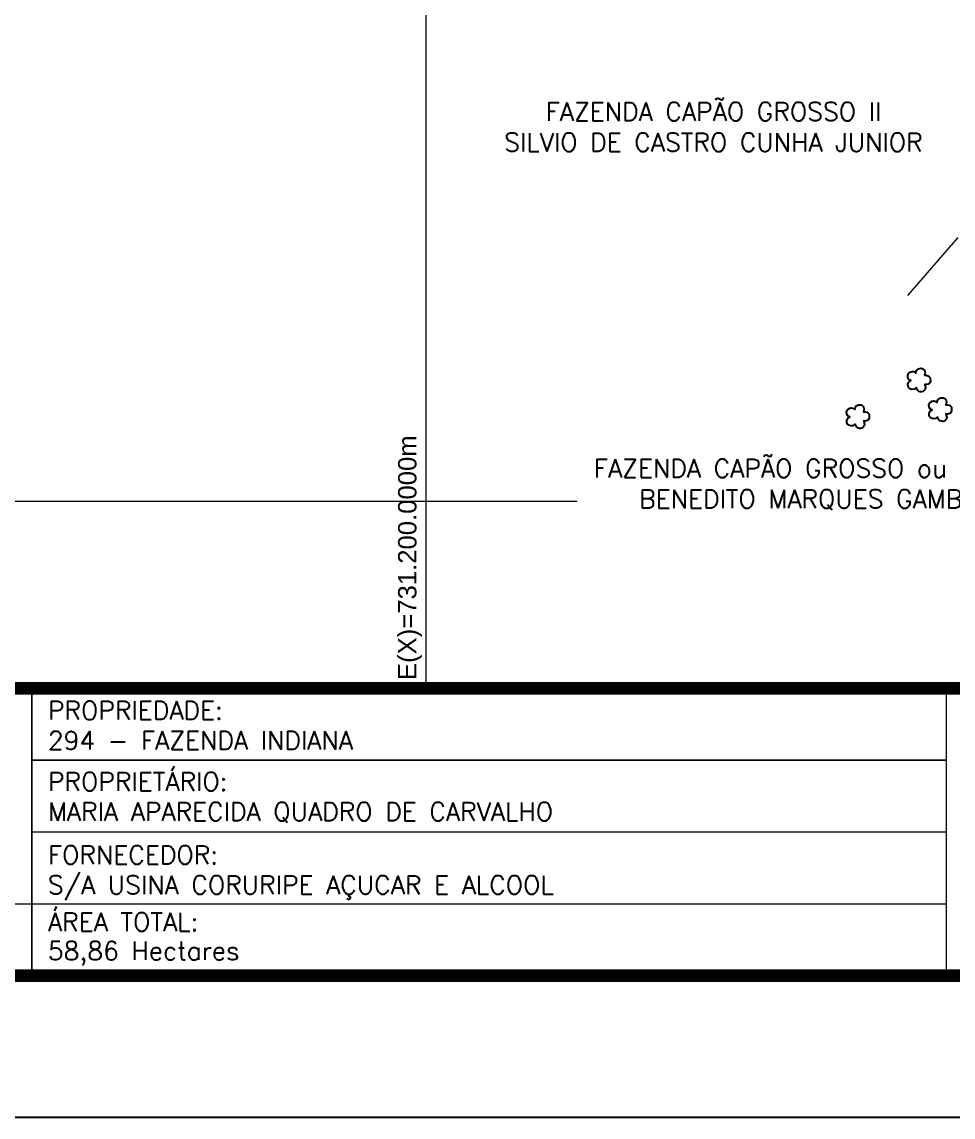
# Model space of a CAD drawing. Extents: x 728964 to 733419, y 7820946 to 7824096.
# Drawn here: x 730771 to 731759, y 7820946 to 7822109 of the extents above; entities that cross this region are included whole.
import ezdxf
from ezdxf.enums import TextEntityAlignment as Align

# ---------------------------------------------------------------- set-up
doc = ezdxf.new("R2010")
doc.units = 0
doc.header["$MEASUREMENT"] = 0
doc.linetypes.add('CONTINUO', pattern=[0])
doc.linetypes.add('LIN0', pattern=[0])
doc.layers.add('MALHA', color=8, linetype='Continuous', lineweight=9)
doc.layers.add('TEXTO_DIVERSOS', color=7, linetype='Continuous', lineweight=5)
for name, color, linetype in [('MARGEM', 7, 'CONTINUO'), ('SIMBOLO ARVORE', 118, 'Continuous'), ('TEXTO CONFORNTANTES', 7, 'Continuous')]:
    doc.layers.add(name, color=color, linetype=linetype)
doc.styles.add('SIMPLEX', font='simplex', dxfattribs={"height": 0.2})
doc.styles.get("Standard").update_dxf_attribs({"font": 'arial.ttf'})

msp = doc.modelspace()

# ---------------------------------------------------------------- linework, layer by layer
at = {"layer": 'MALHA', "color": 8}
for p, q in [((731200, 7821401.4), (731200, 7823946.5)), ((729114.3, 7821600), (731359.9, 7821600))]:
    msp.add_line(p, q, dxfattribs=at)
at = {"layer": 'MARGEM', "color": 174, "linetype": 'LIN0', "flags": 128}
msp.add_lwpolyline([(733419.3, 7824096.5), (728964.3, 7824096.5), (728964.3, 7820946.5), (733419.3, 7820946.5)], close=True, dxfattribs=at)
at = {"layer": 'MARGEM', "color": 174, "linetype": 'LIN0', "const_width": 13.6, "flags": 128}
for points in [[(733269.3, 7823946.5), (729114.3, 7823946.5), (729114.3, 7821096.5), (733269.3, 7821096.5)], [(730419.3, 7821401.4), (733269.3, 7821401.4), (733269.3, 7821096.5), (730419.3, 7821096.5)]]:
    msp.add_lwpolyline(points, close=True, dxfattribs=at)
at = {"layer": 'MARGEM', "color": 174, "linetype": 'LIN0', "flags": 128}
for points, const_width in [([(730781.7, 7821401.4), (730781.7, 7821096.5)], 1.51), ([(730781.7, 7821401.4), (730781.7, 7821099.3)], 1.5), ([(731751.5, 7821401.4), (731751.5, 7821100.2)], 1.51), ([(730781.7, 7821325.2), (731751.5, 7821325.2)], 1.51), ([(730781.7, 7821249), (731751.5, 7821249)], 1.51), ([(730419.3, 7821172.7), (731751.5, 7821172.7)], 1.51)]:
    msp.add_lwpolyline(points, dxfattribs=dict(at, const_width=const_width))
at = {"layer": 'SIMBOLO ARVORE', "linetype": 'CONTINUO'}
for points in [[(731719.8, 7821720.7, 0), (731717.7, 7821718.9, 0), (731714.9, 7821718.5, 0), (731712.9, 7821719.3, 0), (731711.5, 7821720.7, 0), (731711, 7821722.2, 0), (731710.8, 7821724.6, 0), (731711.6, 7821726, 0), (731712.4, 7821727.1, 0), (731713.9, 7821728.2, 0), (731712.9, 7821728.5, 0), (731711.9, 7821729.3, 0), (731710.8, 7821731.2, 0), (731710.6, 7821733.3, 0), (731711.4, 7821735.6, 0), (731712.3, 7821736.5, 0), (731713.9, 7821737.4, 0), (731715.6, 7821737.7, 0), (731717, 7821737.5, 0), (731718, 7821737, 0), (731719.2, 7821735.9, 0), (731719.6, 7821737.9, 0), (731719.9, 7821738.7, 0), (731720.7, 7821739.8, 0), (731722, 7821740.3, 0), (731723.3, 7821740.9, 0), (731724.8, 7821741, 0), (731726.1, 7821740.8, 0), (731727.2, 7821740.2, 0), (731728, 7821739.4, 0), (731728.8, 7821737.9, 0), (731729, 7821736.4, 0), (731728.4, 7821733.6, 0), (731730.4, 7821733.6, 0), (731732, 7821733.2, 0), (731733.5, 7821732, 0), (731734.4, 7821731, 0), (731734.6, 7821727.1, 0), (731733.6, 7821725.4, 0), (731732.4, 7821724.3, 0), (731730.4, 7821723.7, 0), (731728.7, 7821723.9, 0), (731729.6, 7821720.3, 0), (731729.2, 7821718.7, 0), (731728.1, 7821717.3, 0), (731727, 7821716.4, 0), (731725.3, 7821716, 0), (731723.7, 7821716, 0), (731722.5, 7821716.4, 0), (731721.1, 7821717.8, 0), (731720.2, 7821719, 0), (731719.9, 7821720.9, 0)], [(731742.4, 7821689.5, 0), (731740.2, 7821687.6, 0), (731737.5, 7821687.3, 0), (731735.5, 7821688.1, 0), (731734.1, 7821689.5, 0), (731733.5, 7821691, 0), (731733.4, 7821693.3, 0), (731734.1, 7821694.8, 0), (731734.9, 7821695.9, 0), (731736.5, 7821697, 0), (731735.5, 7821697.3, 0), (731734.5, 7821698.1, 0), (731733.3, 7821699.9, 0), (731733.1, 7821702.1, 0), (731734, 7821704.4, 0), (731734.8, 7821705.2, 0), (731736.5, 7821706.2, 0), (731738.2, 7821706.5, 0), (731739.5, 7821706.3, 0), (731740.6, 7821705.8, 0), (731741.8, 7821704.7, 0), (731742.1, 7821706.7, 0), (731742.4, 7821707.5, 0), (731743.3, 7821708.6, 0), (731744.6, 7821709.1, 0), (731745.9, 7821709.7, 0), (731747.3, 7821709.8, 0), (731748.7, 7821709.6, 0), (731749.8, 7821709, 0), (731750.6, 7821708.2, 0), (731751.3, 7821706.7, 0), (731751.6, 7821705.2, 0), (731750.9, 7821702.4, 0), (731752.9, 7821702.4, 0), (731754.5, 7821702, 0), (731756.1, 7821700.8, 0), (731756.9, 7821699.8, 0), (731757.2, 7821695.9, 0), (731756.2, 7821694.2, 0), (731754.9, 7821693.1, 0), (731753, 7821692.5, 0), (731751.2, 7821692.7, 0), (731752.2, 7821689.1, 0), (731751.7, 7821687.5, 0), (731750.7, 7821686.1, 0), (731749.5, 7821685.1, 0), (731747.9, 7821684.7, 0), (731746.3, 7821684.8, 0), (731745.1, 7821685.2, 0), (731743.7, 7821686.5, 0), (731742.7, 7821687.8, 0), (731742.4, 7821689.7, 0)], [(731655, 7821682, 0), (731652.9, 7821680.1, 0), (731650.1, 7821679.8, 0), (731648.2, 7821680.6, 0), (731646.8, 7821681.9, 0), (731646.2, 7821683.5, 0), (731646, 7821685.8, 0), (731646.8, 7821687.3, 0), (731647.6, 7821688.4, 0), (731649.2, 7821689.4, 0), (731648.2, 7821689.8, 0), (731647.2, 7821690.6, 0), (731646, 7821692.4, 0), (731645.8, 7821694.6, 0), (731646.6, 7821696.9, 0), (731647.5, 7821697.7, 0), (731649.1, 7821698.7, 0), (731650.8, 7821698.9, 0), (731652.2, 7821698.7, 0), (731653.3, 7821698.3, 0), (731654.4, 7821697.2, 0), (731654.8, 7821699.2, 0), (731655.1, 7821700, 0), (731656, 7821701.1, 0), (731657.3, 7821701.6, 0), (731658.5, 7821702.2, 0), (731660, 7821702.3, 0), (731661.3, 7821702.1, 0), (731662.4, 7821701.5, 0), (731663.3, 7821700.6, 0), (731664, 7821699.2, 0), (731664.3, 7821697.6, 0), (731663.6, 7821694.8, 0), (731665.6, 7821694.9, 0), (731667.2, 7821694.5, 0), (731668.7, 7821693.3, 0), (731669.6, 7821692.3, 0), (731669.8, 7821688.4, 0), (731668.9, 7821686.7, 0), (731667.6, 7821685.5, 0), (731665.6, 7821685, 0), (731663.9, 7821685.2, 0), (731664.8, 7821681.5, 0), (731664.4, 7821680, 0), (731663.4, 7821678.5, 0), (731662.2, 7821677.6, 0), (731660.6, 7821677.2, 0), (731659, 7821677.3, 0), (731657.7, 7821677.7, 0), (731656.3, 7821679, 0), (731655.4, 7821680.3, 0), (731655.1, 7821682.1, 0)]]:
    msp.add_polyline3d(points, dxfattribs=at)
at = {"layer": 'TEXTO_DIVERSOS'}
msp.add_lwpolyline([(731763.7, 7821879.9), (731710.5, 7821818.2)], dxfattribs=at)

# ---------------------------------------------------------------- texts
at = {"layer": 'MALHA'}
msp.add_text('E(X)=731.200.0000m', height=19.5, rotation=90, dxfattribs=at).set_placement((731179.9, 7821669.9), align=Align.MIDDLE_RIGHT)
at = {"layer": 'MARGEM', "color": 7, "linetype": 'Continuous', "lineweight": 9, "style": 'SIMPLEX'}
for s, p in [('PROPRIEDADE:', (730798.8, 7821387.8)), ('PROPRIETÁRIO:', (730798.8, 7821312.2)), ('FORNECEDOR:', (730798.8, 7821234.4)), ('ÁREA TOTAL:', (730798.8, 7821163.4))]:
    msp.add_text(s, height=19.5, dxfattribs=at).set_placement(p, align=Align.TOP_LEFT)
at = {"layer": 'MARGEM', "color": 7, "linetype": 'Continuous', "style": 'SIMPLEX'}
for s, p in [('294 - FAZENDA INDIANA', (730798.8, 7821355.9)), ('MARIA APARECIDA QUADRO DE CARVALHO', (730798.8, 7821280.4)), ('S/A USINA CORURIPE AÇUCAR E ALCOOL', (730798.8, 7821202.6)), ('58,86 Hectares', (730798.8, 7821132.7))]:
    msp.add_text(s, height=19.5, dxfattribs=at).set_placement(p, align=Align.TOP_LEFT)
at = {"layer": 'TEXTO CONFORNTANTES', "linetype": 'Continuous', "char_height": 19.5, "width": 1268.525, "attachment_point": 5, "style": 'SIMPLEX'}
for s, insert in [('FAZENDA CAPÃO GROSSO II\\PSILVIO DE CASTRO CUNHA JUNIOR', (731504.6, 7821997.1)), ('FAZENDA CAPÃO GROSSO ou BROGES II\\PBENEDITO MARQUES GAMBARATO', (731636.8, 7821617.7))]:
    msp.add_mtext(s, dxfattribs=dict(at, insert=insert))

doc.saveas('drawing.dxf')
